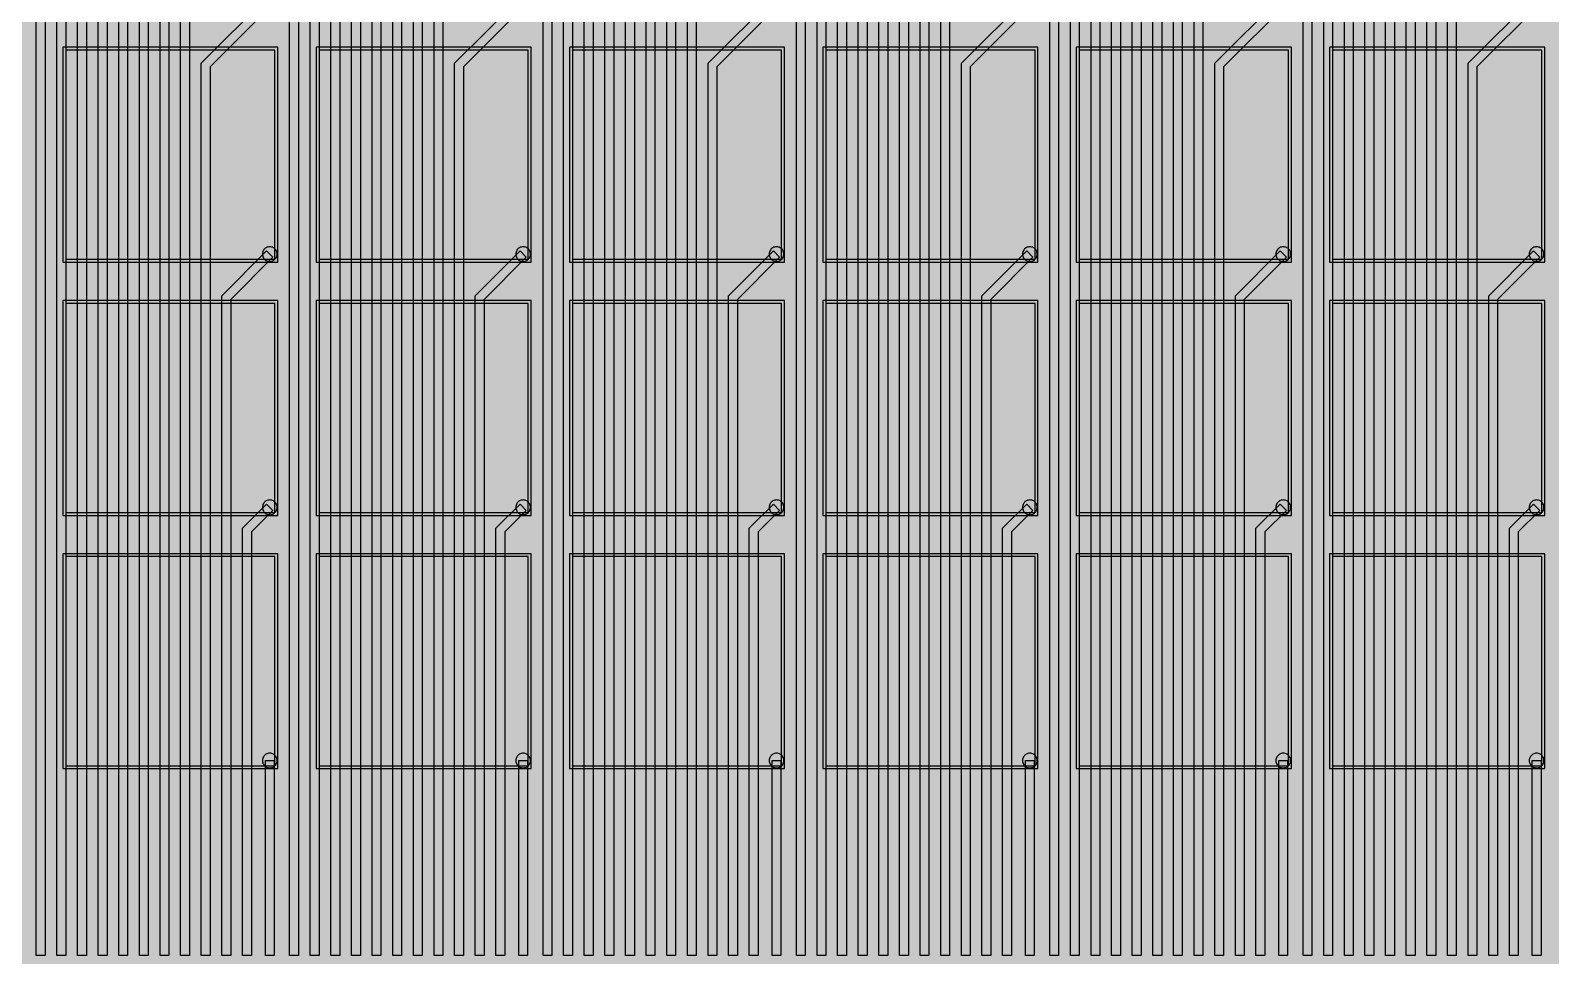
# Model space of a CAD drawing. Header units: metres. Extents: x -7220 to 10980, y -29667 to 1833.
# Drawn here: x 763 to 1279, y 430 to 744 of the extents above; entities that cross this region are included whole.
import ezdxf

# ---------------------------------------------------------------- set-up
doc = ezdxf.new("R2010")
doc.units = ezdxf.units.M
for name, color, linetype in [('Etching', 1, 'CONTINUOUS'), ('EtchingPad', 2, 'CONTINUOUS'), ('Metal1', 4, 'CONTINUOUS'), ('Metal2', 3, 'CONTINUOUS'), ('Polyimide', 7, 'CONTINUOUS')]:
    doc.layers.add(name, color=color, linetype=linetype)

msp = doc.modelspace()

# ---------------------------------------------------------------- hatches: boundary and pattern name
at = {"layer": 'Polyimide'}
msp.add_hatch(color=7, dxfattribs=at).paths.add_polyline_path([(4099.45, -13861.55), (4142.64, -14152.77), (4214.18, -14438.35), (4313.36, -14715.55), (4439.24, -14981.69), (4590.59, -15234.21), (4765.97, -15470.68), (4963.68, -15688.82), (5181.82, -15886.53), (5418.29, -16061.91), (5670.81, -16213.26), (5936.95, -16339.14), (6214.15, -16438.32), (6499.73, -16509.85), (6790.95, -16553.05), (7085, -16567.5), (9980.38, -16567.5), (10058.79, -16571.35), (10136.45, -16582.87), (10212.6, -16601.95), (10286.52, -16628.4), (10357.49, -16661.96), (10424.83, -16702.32), (10487.89, -16749.09), (10546.06, -16801.81), (10598.78, -16859.98), (10645.55, -16923.04), (10685.91, -16990.38), (10719.48, -17061.35), (10745.93, -17135.27), (10765, -17211.43), (10776.52, -17289.08), (10780.38, -17367.5), (10780.38, -21957.3), (10741.61, -22012.91), (10705.97, -22070.59), (10673.58, -22130.14), (10644.53, -22191.39), (10618.92, -22254.16), (10596.82, -22318.25), (10578.3, -22383.46), (10563.41, -22449.6), (10552.21, -22516.46), (10544.72, -22583.84), (10540.97, -22651.53), (10540.97, -22719.32), (10544.72, -22787.01), (10552.21, -22854.38), (10563.41, -22921.24), (10578.3, -22987.38), (10596.82, -23052.6), (10618.92, -23116.68), (10644.53, -23179.45), (10673.58, -23240.71), (10705.97, -23300.26), (10741.61, -23357.93), (10780.38, -23413.54), (10780.38, -28667.5), (10776.52, -28745.91), (10765, -28823.57), (10745.93, -28899.73), (10719.48, -28973.65), (10685.91, -29044.62), (10645.55, -29111.96), (10598.78, -29175.01), (10546.06, -29233.19), (10487.89, -29285.91), (10424.83, -29332.68), (10357.49, -29373.04), (10286.52, -29406.6), (10212.6, -29433.05), (10136.45, -29452.13), (10058.79, -29463.65), (9980.38, -29467.5), (-6219.63, -29467.5), (-6298.04, -29463.65), (-6375.7, -29452.13), (-6451.85, -29433.05), (-6525.77, -29406.6), (-6596.74, -29373.04), (-6664.08, -29332.68), (-6727.14, -29285.91), (-6785.31, -29233.19), (-6838.03, -29175.01), (-6884.8, -29111.96), (-6925.16, -29044.62), (-6958.73, -28973.65), (-6985.18, -28899.73), (-7004.25, -28823.57), (-7015.77, -28745.91), (-7019.63, -28667.5), (-7019.63, -23426.32), (-6979.36, -23370.07), (-6942.33, -23311.63), (-6908.66, -23251.2), (-6878.45, -23188.96), (-6851.81, -23125.12), (-6828.81, -23059.88), (-6809.53, -22993.44), (-6794.04, -22926.02), (-6782.37, -22857.83), (-6774.57, -22789.09), (-6770.67, -22720.02), (-6770.67, -22650.84), (-6774.57, -22581.77), (-6782.37, -22513.03), (-6794.04, -22444.84), (-6809.53, -22377.42), (-6828.81, -22310.98), (-6851.81, -22245.74), (-6878.45, -22181.89), (-6908.66, -22119.66), (-6942.33, -22059.22), (-6979.36, -22000.79), (-7019.63, -21944.54), (-7019.63, -17367.5), (-7015.77, -17289.08), (-7004.25, -17211.43), (-6985.18, -17135.27), (-6958.73, -17061.35), (-6925.16, -16990.38), (-6884.8, -16923.04), (-6838.03, -16859.98), (-6785.31, -16801.81), (-6727.14, -16749.09), (-6664.08, -16702.32), (-6596.74, -16661.96), (-6525.77, -16628.4), (-6451.85, -16601.95), (-6375.7, -16582.87), (-6298.04, -16571.35), (-6219.63, -16567.5), (-3314, -16567.5), (-3019.95, -16553.05), (-2728.73, -16509.85), (-2443.15, -16438.32), (-2165.95, -16339.14), (-1899.81, -16213.26), (-1647.29, -16061.91), (-1410.82, -15886.53), (-1192.68, -15688.82), (-994.97, -15470.68), (-819.59, -15234.21), (-668.24, -14981.69), (-542.36, -14715.55), (-443.18, -14438.35), (-371.64, -14152.77), (-328.45, -13861.55), (-314, -13567.5), (-314, -13373.48), (-317.45, -13328.11), (-327.72, -13283.78), (-344.58, -13241.52), (-367.63, -13202.3), (-396.35, -13167.01), (-430.08, -13136.47), (-468.03, -13111.38), (-509.35, -13092.32), (-509.35, -13092.32), (-578.18, -13061.27), (-642.2, -13021.24), (-700.26, -12972.96), (-751.3, -12917.31), (-794.39, -12855.3), (-828.74, -12788.06), (-853.73, -12716.8), (-868.91, -12642.84), (-874, -12567.5), (-868.91, -12492.16), (-853.73, -12418.19), (-828.74, -12346.94), (-794.39, -12279.7), (-751.3, -12217.69), (-700.26, -12162.04), (-642.2, -12113.76), (-578.18, -12073.73), (-509.35, -12042.68), (-509.35, -12042.68), (-468.03, -12023.62), (-430.08, -11998.53), (-396.35, -11967.99), (-367.63, -11932.7), (-344.58, -11893.47), (-327.72, -11851.21), (-317.45, -11806.89), (-314, -11761.52), (-314, -11074.31), (-317.45, -11028.94), (-327.72, -10984.62), (-344.58, -10942.36), (-367.63, -10903.13), (-396.35, -10867.84), (-430.08, -10837.3), (-468.03, -10812.21), (-509.35, -10793.16), (-509.35, -10793.16), (-578.18, -10762.1), (-642.2, -10722.07), (-700.26, -10673.8), (-751.3, -10618.15), (-794.39, -10556.13), (-828.74, -10488.89), (-853.73, -10417.64), (-868.91, -10343.67), (-874, -10268.33), (-868.91, -10192.99), (-853.73, -10119.03), (-828.74, -10047.77), (-794.39, -9980.53), (-751.3, -9918.52), (-700.26, -9862.87), (-642.2, -9814.59), (-578.18, -9774.56), (-509.35, -9743.51), (-509.35, -9743.51), (-468.03, -9724.45), (-430.08, -9699.36), (-396.35, -9668.82), (-367.63, -9633.53), (-344.58, -9594.31), (-327.72, -9552.05), (-317.45, -9507.72), (-314, -9462.35), (-314, -8775.14), (-317.45, -8729.78), (-327.72, -8685.45), (-344.58, -8643.19), (-367.63, -8603.96), (-396.35, -8568.68), (-430.08, -8538.14), (-468.03, -8513.05), (-509.35, -8493.99), (-509.35, -8493.99), (-578.18, -8462.94), (-642.2, -8422.91), (-700.26, -8374.63), (-751.3, -8318.98), (-794.39, -8256.97), (-828.74, -8189.73), (-853.73, -8118.47), (-868.91, -8044.5), (-874, -7969.17), (-868.91, -7893.83), (-853.73, -7819.86), (-828.74, -7748.61), (-794.39, -7681.36), (-751.3, -7619.35), (-700.26, -7563.7), (-642.2, -7515.42), (-578.18, -7475.4), (-509.35, -7444.34), (-509.35, -7444.34), (-468.03, -7425.28), (-430.08, -7400.2), (-396.35, -7369.66), (-367.63, -7334.37), (-344.58, -7295.14), (-327.72, -7252.88), (-317.45, -7208.56), (-314, -7163.19), (-314, -6475.98), (-317.45, -6430.61), (-327.72, -6386.29), (-344.58, -6344.02), (-367.63, -6304.8), (-396.35, -6269.51), (-430.08, -6238.97), (-468.03, -6213.88), (-509.35, -6194.82), (-509.35, -6194.82), (-578.18, -6163.77), (-642.2, -6123.74), (-700.26, -6075.46), (-751.3, -6019.81), (-794.39, -5957.8), (-828.74, -5890.56), (-853.73, -5819.31), (-868.91, -5745.34), (-874, -5670), (-868.91, -5594.66), (-853.73, -5520.69), (-828.74, -5449.44), (-794.39, -5382.2), (-751.3, -5320.19), (-700.26, -5264.54), (-642.2, -5216.26), (-578.18, -5176.23), (-509.35, -5145.18), (-509.35, -5145.18), (-468.03, -5126.12), (-430.08, -5101.03), (-396.35, -5070.49), (-367.63, -5035.2), (-344.58, -4995.98), (-327.72, -4953.71), (-317.45, -4909.39), (-314, -4864.02), (-314, 380), (-314, 1532.5), (-269, 1532.5), (-268.78, 1525.63), (-268.1, 1518.79), (-266.98, 1512.02), (-265.42, 1505.32), (-263.43, 1498.75), (-261.01, 1492.32), (-258.17, 1486.06), (-254.93, 1480), (-251.3, 1474.17), (-247.3, 1468.58), (-242.94, 1463.27), (-238.25, 1458.25), (-233.23, 1453.56), (-227.92, 1449.2), (-222.33, 1445.2), (-216.5, 1441.57), (-210.44, 1438.33), (-204.18, 1435.49), (-197.75, 1433.07), (-191.18, 1431.08), (-184.48, 1429.52), (-177.71, 1428.4), (-170.87, 1427.72), (-164, 1427.5), (-157.13, 1427.72), (-150.29, 1428.4), (-143.52, 1429.52), (-136.82, 1431.08), (-130.25, 1433.07), (-123.82, 1435.49), (-117.56, 1438.33), (-111.5, 1441.57), (-105.67, 1445.2), (-100.08, 1449.2), (-94.77, 1453.56), (-89.75, 1458.25), (-85.06, 1463.27), (-80.7, 1468.58), (-76.7, 1474.17), (-73.07, 1480), (-69.83, 1486.06), (-66.99, 1492.32), (-64.57, 1498.75), (-62.58, 1505.32), (-61.02, 1512.02), (-59.9, 1518.79), (-59.22, 1525.63), (-59, 1532.5), (1786, 1532.5), (3835, 1532.5), (3835.21, 1539.04), (3835.86, 1545.55), (3836.92, 1552.01), (3838.41, 1558.38), (3840.31, 1564.64), (3842.61, 1570.77), (3845.31, 1576.73), (3848.4, 1582.5), (3851.85, 1588.06), (3855.66, 1593.38), (3859.82, 1598.43), (3864.29, 1603.21), (3869.07, 1607.68), (3874.12, 1611.84), (3879.44, 1615.65), (3885, 1619.1), (3890.77, 1622.19), (3896.73, 1624.89), (3902.86, 1627.19), (3909.12, 1629.09), (3915.49, 1630.58), (3921.95, 1631.64), (3928.46, 1632.29), (3935, 1632.5), (3941.54, 1632.29), (3948.05, 1631.64), (3954.51, 1630.58), (3960.88, 1629.09), (3967.14, 1627.19), (3973.27, 1624.89), (3979.23, 1622.19), (3985, 1619.1), (3990.56, 1615.65), (3995.88, 1611.84), (4000.93, 1607.68), (4005.71, 1603.21), (4010.18, 1598.43), (4014.34, 1593.38), (4018.15, 1588.06), (4021.6, 1582.5), (4024.69, 1576.73), (4027.39, 1570.77), (4029.69, 1564.64), (4031.59, 1558.38), (4033.08, 1552.01), (4034.14, 1545.55), (4034.79, 1539.04), (4035, 1532.5), (4085, 1532.5), (4085, 380), (4085, 330), (4085, -4864.02), (4088.45, -4909.39), (4098.72, -4953.71), (4115.58, -4995.98), (4138.63, -5035.2), (4167.35, -5070.49), (4201.08, -5101.03), (4239.03, -5126.12), (4280.35, -5145.18), (4280.35, -5145.18), (4349.18, -5176.23), (4413.2, -5216.26), (4471.26, -5264.54), (4522.3, -5320.19), (4565.39, -5382.2), (4599.74, -5449.44), (4624.73, -5520.69), (4639.91, -5594.66), (4645, -5670), (4639.91, -5745.34), (4624.73, -5819.31), (4599.74, -5890.56), (4565.39, -5957.8), (4522.3, -6019.81), (4471.26, -6075.46), (4413.2, -6123.74), (4349.18, -6163.77), (4280.35, -6194.82), (4239.03, -6213.88), (4201.08, -6238.97), (4167.35, -6269.51), (4138.63, -6304.8), (4115.58, -6344.02), (4098.72, -6386.29), (4088.45, -6430.61), (4085, -6475.98), (4085, -13567.5), (4099.45, -13861.55)])

# ---------------------------------------------------------------- linework, layer by layer
at = {"layer": 'Etching'}
for points in [[(841.75, 668.25), (841.77, 667.92), (841.84, 667.6), (841.94, 667.29), (842.08, 667), (842.27, 666.73), (842.48, 666.48), (842.73, 666.27), (843, 666.08), (843.29, 665.94), (843.6, 665.84), (843.92, 665.77), (844.25, 665.75), (844.58, 665.77), (844.9, 665.84), (845.21, 665.94), (845.5, 666.08), (845.77, 666.27), (846.02, 666.48), (846.23, 666.73), (846.42, 667), (846.56, 667.29), (846.66, 667.6), (846.73, 667.92), (846.75, 668.25), (846.73, 668.58), (846.66, 668.9), (846.56, 669.21), (846.42, 669.5), (846.23, 669.77), (846.02, 670.02), (845.77, 670.23), (845.5, 670.42), (845.21, 670.56), (844.9, 670.66), (844.58, 670.73), (844.25, 670.75), (843.92, 670.73), (843.6, 670.66), (843.29, 670.56), (843, 670.42), (842.73, 670.23), (842.48, 670.02), (842.27, 669.77), (842.08, 669.5), (841.94, 669.21), (841.84, 668.9), (841.77, 668.58), (841.75, 668.25)], [(927.75, 668.25), (927.77, 667.92), (927.84, 667.6), (927.94, 667.29), (928.08, 667), (928.27, 666.73), (928.48, 666.48), (928.73, 666.27), (929, 666.08), (929.29, 665.94), (929.6, 665.84), (929.92, 665.77), (930.25, 665.75), (930.58, 665.77), (930.9, 665.84), (931.21, 665.94), (931.5, 666.08), (931.77, 666.27), (932.02, 666.48), (932.23, 666.73), (932.42, 667), (932.56, 667.29), (932.66, 667.6), (932.73, 667.92), (932.75, 668.25), (932.73, 668.58), (932.66, 668.9), (932.56, 669.21), (932.42, 669.5), (932.23, 669.77), (932.02, 670.02), (931.77, 670.23), (931.5, 670.42), (931.21, 670.56), (930.9, 670.66), (930.58, 670.73), (930.25, 670.75), (929.92, 670.73), (929.6, 670.66), (929.29, 670.56), (929, 670.42), (928.73, 670.23), (928.48, 670.02), (928.27, 669.77), (928.08, 669.5), (927.94, 669.21), (927.84, 668.9), (927.77, 668.58), (927.75, 668.25)], [(1013.75, 668.25), (1013.77, 667.92), (1013.84, 667.6), (1013.94, 667.29), (1014.08, 667), (1014.27, 666.73), (1014.48, 666.48), (1014.73, 666.27), (1015, 666.08), (1015.29, 665.94), (1015.6, 665.84), (1015.92, 665.77), (1016.25, 665.75), (1016.58, 665.77), (1016.9, 665.84), (1017.21, 665.94), (1017.5, 666.08), (1017.77, 666.27), (1018.02, 666.48), (1018.23, 666.73), (1018.42, 667), (1018.56, 667.29), (1018.66, 667.6), (1018.73, 667.92), (1018.75, 668.25), (1018.73, 668.58), (1018.66, 668.9), (1018.56, 669.21), (1018.42, 669.5), (1018.23, 669.77), (1018.02, 670.02), (1017.77, 670.23), (1017.5, 670.42), (1017.21, 670.56), (1016.9, 670.66), (1016.58, 670.73), (1016.25, 670.75), (1015.92, 670.73), (1015.6, 670.66), (1015.29, 670.56), (1015, 670.42), (1014.73, 670.23), (1014.48, 670.02), (1014.27, 669.77), (1014.08, 669.5), (1013.94, 669.21), (1013.84, 668.9), (1013.77, 668.58), (1013.75, 668.25)], [(1099.75, 668.25), (1099.77, 667.92), (1099.84, 667.6), (1099.94, 667.29), (1100.08, 667), (1100.27, 666.73), (1100.48, 666.48), (1100.73, 666.27), (1101, 666.08), (1101.29, 665.94), (1101.6, 665.84), (1101.92, 665.77), (1102.25, 665.75), (1102.58, 665.77), (1102.9, 665.84), (1103.21, 665.94), (1103.5, 666.08), (1103.77, 666.27), (1104.02, 666.48), (1104.23, 666.73), (1104.42, 667), (1104.56, 667.29), (1104.66, 667.6), (1104.73, 667.92), (1104.75, 668.25), (1104.73, 668.58), (1104.66, 668.9), (1104.56, 669.21), (1104.42, 669.5), (1104.23, 669.77), (1104.02, 670.02), (1103.77, 670.23), (1103.5, 670.42), (1103.21, 670.56), (1102.9, 670.66), (1102.58, 670.73), (1102.25, 670.75), (1101.92, 670.73), (1101.6, 670.66), (1101.29, 670.56), (1101, 670.42), (1100.73, 670.23), (1100.48, 670.02), (1100.27, 669.77), (1100.08, 669.5), (1099.94, 669.21), (1099.84, 668.9), (1099.77, 668.58), (1099.75, 668.25)], [(1185.75, 668.25), (1185.77, 667.92), (1185.84, 667.6), (1185.94, 667.29), (1186.08, 667), (1186.27, 666.73), (1186.48, 666.48), (1186.73, 666.27), (1187, 666.08), (1187.29, 665.94), (1187.6, 665.84), (1187.92, 665.77), (1188.25, 665.75), (1188.58, 665.77), (1188.9, 665.84), (1189.21, 665.94), (1189.5, 666.08), (1189.77, 666.27), (1190.02, 666.48), (1190.23, 666.73), (1190.42, 667), (1190.56, 667.29), (1190.66, 667.6), (1190.73, 667.92), (1190.75, 668.25), (1190.73, 668.58), (1190.66, 668.9), (1190.56, 669.21), (1190.42, 669.5), (1190.23, 669.77), (1190.02, 670.02), (1189.77, 670.23), (1189.5, 670.42), (1189.21, 670.56), (1188.9, 670.66), (1188.58, 670.73), (1188.25, 670.75), (1187.92, 670.73), (1187.6, 670.66), (1187.29, 670.56), (1187, 670.42), (1186.73, 670.23), (1186.48, 670.02), (1186.27, 669.77), (1186.08, 669.5), (1185.94, 669.21), (1185.84, 668.9), (1185.77, 668.58), (1185.75, 668.25)], [(1271.75, 668.25), (1271.77, 667.92), (1271.84, 667.6), (1271.94, 667.29), (1272.08, 667), (1272.27, 666.73), (1272.48, 666.48), (1272.73, 666.27), (1273, 666.08), (1273.29, 665.94), (1273.6, 665.84), (1273.92, 665.77), (1274.25, 665.75), (1274.58, 665.77), (1274.9, 665.84), (1275.21, 665.94), (1275.5, 666.08), (1275.77, 666.27), (1276.02, 666.48), (1276.23, 666.73), (1276.42, 667), (1276.56, 667.29), (1276.66, 667.6), (1276.73, 667.92), (1276.75, 668.25), (1276.73, 668.58), (1276.66, 668.9), (1276.56, 669.21), (1276.42, 669.5), (1276.23, 669.77), (1276.02, 670.02), (1275.77, 670.23), (1275.5, 670.42), (1275.21, 670.56), (1274.9, 670.66), (1274.58, 670.73), (1274.25, 670.75), (1273.92, 670.73), (1273.6, 670.66), (1273.29, 670.56), (1273, 670.42), (1272.73, 670.23), (1272.48, 670.02), (1272.27, 669.77), (1272.08, 669.5), (1271.94, 669.21), (1271.84, 668.9), (1271.77, 668.58), (1271.75, 668.25)], [(841.75, 582.25), (841.77, 581.92), (841.84, 581.6), (841.94, 581.29), (842.08, 581), (842.27, 580.73), (842.48, 580.48), (842.73, 580.27), (843, 580.08), (843.29, 579.94), (843.6, 579.84), (843.92, 579.77), (844.25, 579.75), (844.58, 579.77), (844.9, 579.84), (845.21, 579.94), (845.5, 580.08), (845.77, 580.27), (846.02, 580.48), (846.23, 580.73), (846.42, 581), (846.56, 581.29), (846.66, 581.6), (846.73, 581.92), (846.75, 582.25), (846.73, 582.58), (846.66, 582.9), (846.56, 583.21), (846.42, 583.5), (846.23, 583.77), (846.02, 584.02), (845.77, 584.23), (845.5, 584.42), (845.21, 584.56), (844.9, 584.66), (844.58, 584.73), (844.25, 584.75), (843.92, 584.73), (843.6, 584.66), (843.29, 584.56), (843, 584.42), (842.73, 584.23), (842.48, 584.02), (842.27, 583.77), (842.08, 583.5), (841.94, 583.21), (841.84, 582.9), (841.77, 582.58), (841.75, 582.25)], [(927.75, 582.25), (927.77, 581.92), (927.84, 581.6), (927.94, 581.29), (928.08, 581), (928.27, 580.73), (928.48, 580.48), (928.73, 580.27), (929, 580.08), (929.29, 579.94), (929.6, 579.84), (929.92, 579.77), (930.25, 579.75), (930.58, 579.77), (930.9, 579.84), (931.21, 579.94), (931.5, 580.08), (931.77, 580.27), (932.02, 580.48), (932.23, 580.73), (932.42, 581), (932.56, 581.29), (932.66, 581.6), (932.73, 581.92), (932.75, 582.25), (932.73, 582.58), (932.66, 582.9), (932.56, 583.21), (932.42, 583.5), (932.23, 583.77), (932.02, 584.02), (931.77, 584.23), (931.5, 584.42), (931.21, 584.56), (930.9, 584.66), (930.58, 584.73), (930.25, 584.75), (929.92, 584.73), (929.6, 584.66), (929.29, 584.56), (929, 584.42), (928.73, 584.23), (928.48, 584.02), (928.27, 583.77), (928.08, 583.5), (927.94, 583.21), (927.84, 582.9), (927.77, 582.58), (927.75, 582.25)], [(1013.75, 582.25), (1013.77, 581.92), (1013.84, 581.6), (1013.94, 581.29), (1014.08, 581), (1014.27, 580.73), (1014.48, 580.48), (1014.73, 580.27), (1015, 580.08), (1015.29, 579.94), (1015.6, 579.84), (1015.92, 579.77), (1016.25, 579.75), (1016.58, 579.77), (1016.9, 579.84), (1017.21, 579.94), (1017.5, 580.08), (1017.77, 580.27), (1018.02, 580.48), (1018.23, 580.73), (1018.42, 581), (1018.56, 581.29), (1018.66, 581.6), (1018.73, 581.92), (1018.75, 582.25), (1018.73, 582.58), (1018.66, 582.9), (1018.56, 583.21), (1018.42, 583.5), (1018.23, 583.77), (1018.02, 584.02), (1017.77, 584.23), (1017.5, 584.42), (1017.21, 584.56), (1016.9, 584.66), (1016.58, 584.73), (1016.25, 584.75), (1015.92, 584.73), (1015.6, 584.66), (1015.29, 584.56), (1015, 584.42), (1014.73, 584.23), (1014.48, 584.02), (1014.27, 583.77), (1014.08, 583.5), (1013.94, 583.21), (1013.84, 582.9), (1013.77, 582.58), (1013.75, 582.25)], [(1099.75, 582.25), (1099.77, 581.92), (1099.84, 581.6), (1099.94, 581.29), (1100.08, 581), (1100.27, 580.73), (1100.48, 580.48), (1100.73, 580.27), (1101, 580.08), (1101.29, 579.94), (1101.6, 579.84), (1101.92, 579.77), (1102.25, 579.75), (1102.58, 579.77), (1102.9, 579.84), (1103.21, 579.94), (1103.5, 580.08), (1103.77, 580.27), (1104.02, 580.48), (1104.23, 580.73), (1104.42, 581), (1104.56, 581.29), (1104.66, 581.6), (1104.73, 581.92), (1104.75, 582.25), (1104.73, 582.58), (1104.66, 582.9), (1104.56, 583.21), (1104.42, 583.5), (1104.23, 583.77), (1104.02, 584.02), (1103.77, 584.23), (1103.5, 584.42), (1103.21, 584.56), (1102.9, 584.66), (1102.58, 584.73), (1102.25, 584.75), (1101.92, 584.73), (1101.6, 584.66), (1101.29, 584.56), (1101, 584.42), (1100.73, 584.23), (1100.48, 584.02), (1100.27, 583.77), (1100.08, 583.5), (1099.94, 583.21), (1099.84, 582.9), (1099.77, 582.58), (1099.75, 582.25)], [(1185.75, 582.25), (1185.77, 581.92), (1185.84, 581.6), (1185.94, 581.29), (1186.08, 581), (1186.27, 580.73), (1186.48, 580.48), (1186.73, 580.27), (1187, 580.08), (1187.29, 579.94), (1187.6, 579.84), (1187.92, 579.77), (1188.25, 579.75), (1188.58, 579.77), (1188.9, 579.84), (1189.21, 579.94), (1189.5, 580.08), (1189.77, 580.27), (1190.02, 580.48), (1190.23, 580.73), (1190.42, 581), (1190.56, 581.29), (1190.66, 581.6), (1190.73, 581.92), (1190.75, 582.25), (1190.73, 582.58), (1190.66, 582.9), (1190.56, 583.21), (1190.42, 583.5), (1190.23, 583.77), (1190.02, 584.02), (1189.77, 584.23), (1189.5, 584.42), (1189.21, 584.56), (1188.9, 584.66), (1188.58, 584.73), (1188.25, 584.75), (1187.92, 584.73), (1187.6, 584.66), (1187.29, 584.56), (1187, 584.42), (1186.73, 584.23), (1186.48, 584.02), (1186.27, 583.77), (1186.08, 583.5), (1185.94, 583.21), (1185.84, 582.9), (1185.77, 582.58), (1185.75, 582.25)], [(1271.75, 582.25), (1271.77, 581.92), (1271.84, 581.6), (1271.94, 581.29), (1272.08, 581), (1272.27, 580.73), (1272.48, 580.48), (1272.73, 580.27), (1273, 580.08), (1273.29, 579.94), (1273.6, 579.84), (1273.92, 579.77), (1274.25, 579.75), (1274.58, 579.77), (1274.9, 579.84), (1275.21, 579.94), (1275.5, 580.08), (1275.77, 580.27), (1276.02, 580.48), (1276.23, 580.73), (1276.42, 581), (1276.56, 581.29), (1276.66, 581.6), (1276.73, 581.92), (1276.75, 582.25), (1276.73, 582.58), (1276.66, 582.9), (1276.56, 583.21), (1276.42, 583.5), (1276.23, 583.77), (1276.02, 584.02), (1275.77, 584.23), (1275.5, 584.42), (1275.21, 584.56), (1274.9, 584.66), (1274.58, 584.73), (1274.25, 584.75), (1273.92, 584.73), (1273.6, 584.66), (1273.29, 584.56), (1273, 584.42), (1272.73, 584.23), (1272.48, 584.02), (1272.27, 583.77), (1272.08, 583.5), (1271.94, 583.21), (1271.84, 582.9), (1271.77, 582.58), (1271.75, 582.25)], [(841.75, 496.25), (841.77, 495.92), (841.84, 495.6), (841.94, 495.29), (842.08, 495), (842.27, 494.73), (842.48, 494.48), (842.73, 494.27), (843, 494.08), (843.29, 493.94), (843.6, 493.84), (843.92, 493.77), (844.25, 493.75), (844.58, 493.77), (844.9, 493.84), (845.21, 493.94), (845.5, 494.08), (845.77, 494.27), (846.02, 494.48), (846.23, 494.73), (846.42, 495), (846.56, 495.29), (846.66, 495.6), (846.73, 495.92), (846.75, 496.25), (846.73, 496.58), (846.66, 496.9), (846.56, 497.21), (846.42, 497.5), (846.23, 497.77), (846.02, 498.02), (845.77, 498.23), (845.5, 498.42), (845.21, 498.56), (844.9, 498.66), (844.58, 498.73), (844.25, 498.75), (843.92, 498.73), (843.6, 498.66), (843.29, 498.56), (843, 498.42), (842.73, 498.23), (842.48, 498.02), (842.27, 497.77), (842.08, 497.5), (841.94, 497.21), (841.84, 496.9), (841.77, 496.58), (841.75, 496.25)], [(927.75, 496.25), (927.77, 495.92), (927.84, 495.6), (927.94, 495.29), (928.08, 495), (928.27, 494.73), (928.48, 494.48), (928.73, 494.27), (929, 494.08), (929.29, 493.94), (929.6, 493.84), (929.92, 493.77), (930.25, 493.75), (930.58, 493.77), (930.9, 493.84), (931.21, 493.94), (931.5, 494.08), (931.77, 494.27), (932.02, 494.48), (932.23, 494.73), (932.42, 495), (932.56, 495.29), (932.66, 495.6), (932.73, 495.92), (932.75, 496.25), (932.73, 496.58), (932.66, 496.9), (932.56, 497.21), (932.42, 497.5), (932.23, 497.77), (932.02, 498.02), (931.77, 498.23), (931.5, 498.42), (931.21, 498.56), (930.9, 498.66), (930.58, 498.73), (930.25, 498.75), (929.92, 498.73), (929.6, 498.66), (929.29, 498.56), (929, 498.42), (928.73, 498.23), (928.48, 498.02), (928.27, 497.77), (928.08, 497.5), (927.94, 497.21), (927.84, 496.9), (927.77, 496.58), (927.75, 496.25)], [(1013.75, 496.25), (1013.77, 495.92), (1013.84, 495.6), (1013.94, 495.29), (1014.08, 495), (1014.27, 494.73), (1014.48, 494.48), (1014.73, 494.27), (1015, 494.08), (1015.29, 493.94), (1015.6, 493.84), (1015.92, 493.77), (1016.25, 493.75), (1016.58, 493.77), (1016.9, 493.84), (1017.21, 493.94), (1017.5, 494.08), (1017.77, 494.27), (1018.02, 494.48), (1018.23, 494.73), (1018.42, 495), (1018.56, 495.29), (1018.66, 495.6), (1018.73, 495.92), (1018.75, 496.25), (1018.73, 496.58), (1018.66, 496.9), (1018.56, 497.21), (1018.42, 497.5), (1018.23, 497.77), (1018.02, 498.02), (1017.77, 498.23), (1017.5, 498.42), (1017.21, 498.56), (1016.9, 498.66), (1016.58, 498.73), (1016.25, 498.75), (1015.92, 498.73), (1015.6, 498.66), (1015.29, 498.56), (1015, 498.42), (1014.73, 498.23), (1014.48, 498.02), (1014.27, 497.77), (1014.08, 497.5), (1013.94, 497.21), (1013.84, 496.9), (1013.77, 496.58), (1013.75, 496.25)], [(1099.75, 496.25), (1099.77, 495.92), (1099.84, 495.6), (1099.94, 495.29), (1100.08, 495), (1100.27, 494.73), (1100.48, 494.48), (1100.73, 494.27), (1101, 494.08), (1101.29, 493.94), (1101.6, 493.84), (1101.92, 493.77), (1102.25, 493.75), (1102.58, 493.77), (1102.9, 493.84), (1103.21, 493.94), (1103.5, 494.08), (1103.77, 494.27), (1104.02, 494.48), (1104.23, 494.73), (1104.42, 495), (1104.56, 495.29), (1104.66, 495.6), (1104.73, 495.92), (1104.75, 496.25), (1104.73, 496.58), (1104.66, 496.9), (1104.56, 497.21), (1104.42, 497.5), (1104.23, 497.77), (1104.02, 498.02), (1103.77, 498.23), (1103.5, 498.42), (1103.21, 498.56), (1102.9, 498.66), (1102.58, 498.73), (1102.25, 498.75), (1101.92, 498.73), (1101.6, 498.66), (1101.29, 498.56), (1101, 498.42), (1100.73, 498.23), (1100.48, 498.02), (1100.27, 497.77), (1100.08, 497.5), (1099.94, 497.21), (1099.84, 496.9), (1099.77, 496.58), (1099.75, 496.25)], [(1185.75, 496.25), (1185.77, 495.92), (1185.84, 495.6), (1185.94, 495.29), (1186.08, 495), (1186.27, 494.73), (1186.48, 494.48), (1186.73, 494.27), (1187, 494.08), (1187.29, 493.94), (1187.6, 493.84), (1187.92, 493.77), (1188.25, 493.75), (1188.58, 493.77), (1188.9, 493.84), (1189.21, 493.94), (1189.5, 494.08), (1189.77, 494.27), (1190.02, 494.48), (1190.23, 494.73), (1190.42, 495), (1190.56, 495.29), (1190.66, 495.6), (1190.73, 495.92), (1190.75, 496.25), (1190.73, 496.58), (1190.66, 496.9), (1190.56, 497.21), (1190.42, 497.5), (1190.23, 497.77), (1190.02, 498.02), (1189.77, 498.23), (1189.5, 498.42), (1189.21, 498.56), (1188.9, 498.66), (1188.58, 498.73), (1188.25, 498.75), (1187.92, 498.73), (1187.6, 498.66), (1187.29, 498.56), (1187, 498.42), (1186.73, 498.23), (1186.48, 498.02), (1186.27, 497.77), (1186.08, 497.5), (1185.94, 497.21), (1185.84, 496.9), (1185.77, 496.58), (1185.75, 496.25)], [(1271.75, 496.25), (1271.77, 495.92), (1271.84, 495.6), (1271.94, 495.29), (1272.08, 495), (1272.27, 494.73), (1272.48, 494.48), (1272.73, 494.27), (1273, 494.08), (1273.29, 493.94), (1273.6, 493.84), (1273.92, 493.77), (1274.25, 493.75), (1274.58, 493.77), (1274.9, 493.84), (1275.21, 493.94), (1275.5, 494.08), (1275.77, 494.27), (1276.02, 494.48), (1276.23, 494.73), (1276.42, 495), (1276.56, 495.29), (1276.66, 495.6), (1276.73, 495.92), (1276.75, 496.25), (1276.73, 496.58), (1276.66, 496.9), (1276.56, 497.21), (1276.42, 497.5), (1276.23, 497.77), (1276.02, 498.02), (1275.77, 498.23), (1275.5, 498.42), (1275.21, 498.56), (1274.9, 498.66), (1274.58, 498.73), (1274.25, 498.75), (1273.92, 498.73), (1273.6, 498.66), (1273.29, 498.56), (1273, 498.42), (1272.73, 498.23), (1272.48, 498.02), (1272.27, 497.77), (1272.08, 497.5), (1271.94, 497.21), (1271.84, 496.9), (1271.77, 496.58), (1271.75, 496.25)]]:
    msp.add_lwpolyline(points, close=True, dxfattribs=at)
at = {"layer": 'EtchingPad'}
for points in [[(846, 737.5), (775, 737.5), (775, 666.5), (846, 666.5), (846, 737.5)], [(932, 737.5), (861, 737.5), (861, 666.5), (932, 666.5), (932, 737.5)], [(1018, 737.5), (947, 737.5), (947, 666.5), (1018, 666.5), (1018, 737.5)], [(1104, 737.5), (1033, 737.5), (1033, 666.5), (1104, 666.5), (1104, 737.5)], [(1190, 737.5), (1119, 737.5), (1119, 666.5), (1190, 666.5), (1190, 737.5)], [(1276, 737.5), (1205, 737.5), (1205, 666.5), (1276, 666.5), (1276, 737.5)], [(846, 651.5), (775, 651.5), (775, 580.5), (846, 580.5), (846, 651.5)], [(932, 651.5), (861, 651.5), (861, 580.5), (932, 580.5), (932, 651.5)], [(1018, 651.5), (947, 651.5), (947, 580.5), (1018, 580.5), (1018, 651.5)], [(1104, 651.5), (1033, 651.5), (1033, 580.5), (1104, 580.5), (1104, 651.5)], [(1190, 651.5), (1119, 651.5), (1119, 580.5), (1190, 580.5), (1190, 651.5)], [(1276, 651.5), (1205, 651.5), (1205, 580.5), (1276, 580.5), (1276, 651.5)], [(846, 565.5), (775, 565.5), (775, 494.5), (846, 494.5), (846, 565.5)], [(932, 565.5), (861, 565.5), (861, 494.5), (932, 494.5), (932, 565.5)], [(1018, 565.5), (947, 565.5), (947, 494.5), (1018, 494.5), (1018, 565.5)], [(1104, 565.5), (1033, 565.5), (1033, 494.5), (1104, 494.5), (1104, 565.5)], [(1190, 565.5), (1119, 565.5), (1119, 494.5), (1190, 494.5), (1190, 565.5)], [(1276, 565.5), (1205, 565.5), (1205, 494.5), (1276, 494.5), (1276, 565.5)]]:
    msp.add_lwpolyline(points, close=True, dxfattribs=at)
at = {"layer": 'Metal1'}
for points in [[(765, 430), (765, 1365.12), (843.19, 1443.31), (845.31, 1441.19), (768, 1363.88), (768, 430)], [(851, 430), (851, 1365.12), (929.19, 1443.31), (931.31, 1441.19), (854, 1363.88), (854, 430)], [(937, 430), (937, 1365.12), (1015.19, 1443.31), (1017.31, 1441.19), (940, 1363.88), (940, 430)], [(1023, 430), (1023, 1365.12), (1101.19, 1443.31), (1103.31, 1441.19), (1026, 1363.88), (1026, 430)], [(1109, 430), (1109, 1365.12), (1187.19, 1443.31), (1189.31, 1441.19), (1112, 1363.88), (1112, 430)], [(1195, 430), (1195, 1365.12), (1273.19, 1443.31), (1275.31, 1441.19), (1198, 1363.88), (1198, 430)], [(772, 430), (772, 1286.12), (843.19, 1357.31), (845.31, 1355.19), (775, 1284.88), (775, 430)], [(858, 430), (858, 1286.12), (929.19, 1357.31), (931.31, 1355.19), (861, 1284.88), (861, 430)], [(944, 430), (944, 1286.12), (1015.19, 1357.31), (1017.31, 1355.19), (947, 1284.88), (947, 430)], [(1030, 430), (1030, 1286.12), (1101.19, 1357.31), (1103.31, 1355.19), (1033, 1284.88), (1033, 430)], [(1116, 430), (1116, 1286.12), (1187.19, 1357.31), (1189.31, 1355.19), (1119, 1284.88), (1119, 430)], [(1202, 430), (1202, 1286.12), (1273.19, 1357.31), (1275.31, 1355.19), (1205, 1284.88), (1205, 430)], [(779, 430), (779, 1207.12), (843.19, 1271.31), (845.31, 1269.19), (782, 1205.88), (782, 430)], [(865, 430), (865, 1207.12), (929.19, 1271.31), (931.31, 1269.19), (868, 1205.88), (868, 430)], [(951, 430), (951, 1207.12), (1015.19, 1271.31), (1017.31, 1269.19), (954, 1205.88), (954, 430)], [(1037, 430), (1037, 1207.12), (1101.19, 1271.31), (1103.31, 1269.19), (1040, 1205.88), (1040, 430)], [(1123, 430), (1123, 1207.12), (1187.19, 1271.31), (1189.31, 1269.19), (1126, 1205.88), (1126, 430)], [(1209, 430), (1209, 1207.12), (1273.19, 1271.31), (1275.31, 1269.19), (1212, 1205.88), (1212, 430)], [(786, 430), (786, 1128.12), (843.19, 1185.31), (845.31, 1183.19), (789, 1126.88), (789, 430)], [(872, 430), (872, 1128.12), (929.19, 1185.31), (931.31, 1183.19), (875, 1126.88), (875, 430)], [(958, 430), (958, 1128.12), (1015.19, 1185.31), (1017.31, 1183.19), (961, 1126.88), (961, 430)], [(1044, 430), (1044, 1128.12), (1101.19, 1185.31), (1103.31, 1183.19), (1047, 1126.88), (1047, 430)], [(1130, 430), (1130, 1128.12), (1187.19, 1185.31), (1189.31, 1183.19), (1133, 1126.88), (1133, 430)], [(1216, 430), (1216, 1128.12), (1273.19, 1185.31), (1275.31, 1183.19), (1219, 1126.88), (1219, 430)], [(793, 430), (793, 1049.12), (843.19, 1099.31), (845.31, 1097.19), (796, 1047.88), (796, 430)], [(879, 430), (879, 1049.12), (929.19, 1099.31), (931.31, 1097.19), (882, 1047.88), (882, 430)], [(965, 430), (965, 1049.12), (1015.19, 1099.31), (1017.31, 1097.19), (968, 1047.88), (968, 430)], [(1051, 430), (1051, 1049.12), (1101.19, 1099.31), (1103.31, 1097.19), (1054, 1047.88), (1054, 430)], [(1137, 430), (1137, 1049.12), (1187.19, 1099.31), (1189.31, 1097.19), (1140, 1047.88), (1140, 430)], [(1223, 430), (1223, 1049.12), (1273.19, 1099.31), (1275.31, 1097.19), (1226, 1047.88), (1226, 430)], [(800, 430), (800, 970.12), (843.19, 1013.31), (845.31, 1011.19), (803, 968.88), (803, 430)], [(886, 430), (886, 970.12), (929.19, 1013.31), (931.31, 1011.19), (889, 968.88), (889, 430)], [(972, 430), (972, 970.12), (1015.19, 1013.31), (1017.31, 1011.19), (975, 968.88), (975, 430)], [(1058, 430), (1058, 970.12), (1101.19, 1013.31), (1103.31, 1011.19), (1061, 968.88), (1061, 430)], [(1144, 430), (1144, 970.12), (1187.19, 1013.31), (1189.31, 1011.19), (1147, 968.88), (1147, 430)], [(1230, 430), (1230, 970.12), (1273.19, 1013.31), (1275.31, 1011.19), (1233, 968.88), (1233, 430)], [(807, 430), (807, 891.12), (843.19, 927.31), (845.31, 925.19), (810, 889.88), (810, 430)], [(893, 430), (893, 891.12), (929.19, 927.31), (931.31, 925.19), (896, 889.88), (896, 430)], [(979, 430), (979, 891.12), (1015.19, 927.31), (1017.31, 925.19), (982, 889.88), (982, 430)], [(1065, 430), (1065, 891.12), (1101.19, 927.31), (1103.31, 925.19), (1068, 889.88), (1068, 430)], [(1151, 430), (1151, 891.12), (1187.19, 927.31), (1189.31, 925.19), (1154, 889.88), (1154, 430)], [(1237, 430), (1237, 891.12), (1273.19, 927.31), (1275.31, 925.19), (1240, 889.88), (1240, 430)], [(814, 430), (814, 812.12), (843.19, 841.31), (845.31, 839.19), (817, 810.88), (817, 430)], [(900, 430), (900, 812.12), (929.19, 841.31), (931.31, 839.19), (903, 810.88), (903, 430)], [(986, 430), (986, 812.12), (1015.19, 841.31), (1017.31, 839.19), (989, 810.88), (989, 430)], [(1072, 430), (1072, 812.12), (1101.19, 841.31), (1103.31, 839.19), (1075, 810.88), (1075, 430)], [(1158, 430), (1158, 812.12), (1187.19, 841.31), (1189.31, 839.19), (1161, 810.88), (1161, 430)], [(1244, 430), (1244, 812.12), (1273.19, 841.31), (1275.31, 839.19), (1247, 810.88), (1247, 430)], [(821, 430), (821, 733.12), (843.19, 755.31), (845.31, 753.19), (824, 731.88), (824, 430)], [(907, 430), (907, 733.12), (929.19, 755.31), (931.31, 753.19), (910, 731.88), (910, 430)], [(993, 430), (993, 733.12), (1015.19, 755.31), (1017.31, 753.19), (996, 731.88), (996, 430)], [(1079, 430), (1079, 733.12), (1101.19, 755.31), (1103.31, 753.19), (1082, 731.88), (1082, 430)], [(1165, 430), (1165, 733.12), (1187.19, 755.31), (1189.31, 753.19), (1168, 731.88), (1168, 430)], [(1251, 430), (1251, 733.12), (1273.19, 755.31), (1275.31, 753.19), (1254, 731.88), (1254, 430)], [(828, 430), (828, 654.12), (843.19, 669.31), (845.31, 667.19), (831, 652.88), (831, 430)], [(914, 430), (914, 654.12), (929.19, 669.31), (931.31, 667.19), (917, 652.88), (917, 430)], [(1000, 430), (1000, 654.12), (1015.19, 669.31), (1017.31, 667.19), (1003, 652.88), (1003, 430)], [(1086, 430), (1086, 654.12), (1101.19, 669.31), (1103.31, 667.19), (1089, 652.88), (1089, 430)], [(1172, 430), (1172, 654.12), (1187.19, 669.31), (1189.31, 667.19), (1175, 652.88), (1175, 430)], [(1258, 430), (1258, 654.12), (1273.19, 669.31), (1275.31, 667.19), (1261, 652.88), (1261, 430)], [(835, 430), (835, 575.12), (843.19, 583.31), (845.31, 581.19), (838, 573.88), (838, 430)], [(921, 430), (921, 575.12), (929.19, 583.31), (931.31, 581.19), (924, 573.88), (924, 430)], [(1007, 430), (1007, 575.12), (1015.19, 583.31), (1017.31, 581.19), (1010, 573.88), (1010, 430)], [(1093, 430), (1093, 575.12), (1101.19, 583.31), (1103.31, 581.19), (1096, 573.88), (1096, 430)], [(1179, 430), (1179, 575.12), (1187.19, 583.31), (1189.31, 581.19), (1182, 573.88), (1182, 430)], [(1265, 430), (1265, 575.12), (1273.19, 583.31), (1275.31, 581.19), (1268, 573.88), (1268, 430)], [(842.75, 430), (842.75, 496.25), (845.75, 496.25), (845.75, 430)], [(928.75, 430), (928.75, 496.25), (931.75, 496.25), (931.75, 430)], [(1014.75, 430), (1014.75, 496.25), (1017.75, 496.25), (1017.75, 430)], [(1100.75, 430), (1100.75, 496.25), (1103.75, 496.25), (1103.75, 430)], [(1186.75, 430), (1186.75, 496.25), (1189.75, 496.25), (1189.75, 430)], [(1272.75, 430), (1272.75, 496.25), (1275.75, 496.25), (1275.75, 430)]]:
    msp.add_lwpolyline(points, close=True, dxfattribs=at)
at = {"layer": 'Metal2'}
for points in [[(847, 738.5), (774, 738.5), (774, 665.5), (847, 665.5), (847, 738.5)], [(933, 738.5), (860, 738.5), (860, 665.5), (933, 665.5), (933, 738.5)], [(1019, 738.5), (946, 738.5), (946, 665.5), (1019, 665.5), (1019, 738.5)], [(1105, 738.5), (1032, 738.5), (1032, 665.5), (1105, 665.5), (1105, 738.5)], [(1191, 738.5), (1118, 738.5), (1118, 665.5), (1191, 665.5), (1191, 738.5)], [(1277, 738.5), (1204, 738.5), (1204, 665.5), (1277, 665.5), (1277, 738.5)], [(847, 652.5), (774, 652.5), (774, 579.5), (847, 579.5), (847, 652.5)], [(933, 652.5), (860, 652.5), (860, 579.5), (933, 579.5), (933, 652.5)], [(1019, 652.5), (946, 652.5), (946, 579.5), (1019, 579.5), (1019, 652.5)], [(1105, 652.5), (1032, 652.5), (1032, 579.5), (1105, 579.5), (1105, 652.5)], [(1191, 652.5), (1118, 652.5), (1118, 579.5), (1191, 579.5), (1191, 652.5)], [(1277, 652.5), (1204, 652.5), (1204, 579.5), (1277, 579.5), (1277, 652.5)], [(847, 566.5), (774, 566.5), (774, 493.5), (847, 493.5), (847, 566.5)], [(933, 566.5), (860, 566.5), (860, 493.5), (933, 493.5), (933, 566.5)], [(1019, 566.5), (946, 566.5), (946, 493.5), (1019, 493.5), (1019, 566.5)], [(1105, 566.5), (1032, 566.5), (1032, 493.5), (1105, 493.5), (1105, 566.5)], [(1191, 566.5), (1118, 566.5), (1118, 493.5), (1191, 493.5), (1191, 566.5)], [(1277, 566.5), (1204, 566.5), (1204, 493.5), (1277, 493.5), (1277, 566.5)]]:
    msp.add_lwpolyline(points, close=True, dxfattribs=at)

doc.saveas('drawing.dxf')
